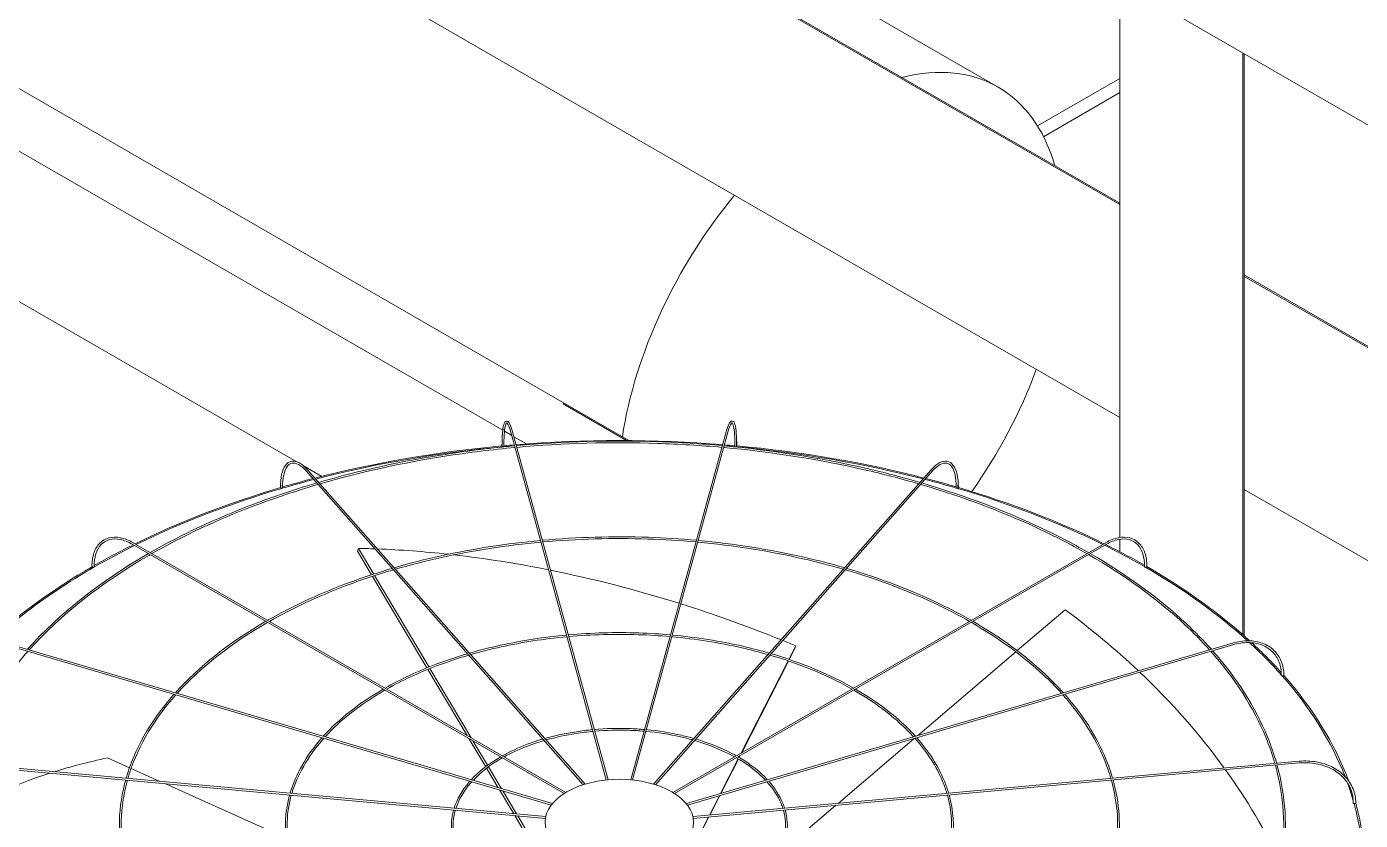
# Model space of a CAD drawing. Header units: millimetres. Extents: x -312439 to 477422, y -331570 to 212570.
# Drawn here: x 398236.3 to 398705.6, y 105380.6 to 105660.2 of the extents above; entities that cross this region are included whole.
import ezdxf

# ---------------------------------------------------------------- set-up
doc = ezdxf.new("R2010")
doc.units = ezdxf.units.MM

msp = doc.modelspace()

# ---------------------------------------------------------------- linework, layer by layer
at = {"color": 5, "linetype": 'Continuous', "lineweight": 0, "extrusion": (0, 0.816497, 0.57735)}
msp.add_line((397187.415, 106503.541), (399092.887, 105403.417), dxfattribs=at)
at = {"color": 3, "linetype": 'Continuous', "lineweight": 0, "extrusion": (0, 0.816497, 0.57735)}
for p, q in [((398620.984, 105597.974), (398322.496, 105770.306)), ((398620.984, 105597.474), (398322.496, 105769.806)), ((398620.984, 105522.465), (398322.496, 105694.797)), ((398578.149, 105638.845), (398516.733, 105674.304)), ((398448.2, 105514.39), (398202.265, 105656.38)), ((398620.984, 105641.92), (398591.996, 105625.184)), ((398202.285, 105634.366), (398403.798, 105518.022)), ((398620.984, 105636.919), (398594.119, 105621.409)), ((398331.095, 105506.991), (398202.285, 105581.359))]:
    msp.add_line(p, q, dxfattribs=at)
at = {"color": 0, "linetype": 'Continuous', "lineweight": 0, "extrusion": (0, 0.816497, 0.57735)}
for p, q in [((398620.984, 105675.87), (398620.984, 105480.277)), ((398664.29, 105650.867), (398664.29, 105445.98)), ((398664.723, 105650.617), (398664.723, 105445.597)), ((399115.835, 105312.272), (398664.723, 105572.721)), ((399115.402, 105312.022), (398664.723, 105572.221)), ((398425.03, 105527.267), (398425.463, 105527.517)), ((398447.325, 105514.395), (398425.03, 105527.267)), ((398425.463, 105527.517), (398448.2, 105514.39)), ((398404.419, 105517.664), (398406.971, 105516.19)), ((398440.254, 105394.865), (398406.661, 105517.32)), ((398440.873, 105394.925), (398407.252, 105517.482)), ((398448.822, 105394.925), (398482.444, 105517.482)), ((398483.034, 105517.32), (398449.441, 105394.865)), ((398407.725, 105515.755), (398412.132, 105513.21)), ((398340.125, 105501.777), (398333.703, 105505.485)), ((398432.153, 105393.2), (398334.653, 105503.678)), ((398335.112, 105504.084), (398432.794, 105393.399)), ((398554.583, 105504.084), (398456.901, 105393.399)), ((398555.042, 105503.678), (398457.542, 105393.2)), ((399050.441, 105274.517), (398664.723, 105497.212)), ((398620.984, 105479.641), (398620.984, 105475.22)), ((398425.452, 105390.122), (398273.42, 105477.898)), ((398426.043, 105390.488), (398273.726, 105478.429)), ((398352.652, 105475.456), (398353.023, 105476.422)), ((398357.615, 105467.115), (398352.652, 105475.456)), ((398353.023, 105476.422), (398358.406, 105467.374)), ((398615.969, 105478.429), (398463.652, 105390.488)), ((398616.275, 105477.898), (398464.243, 105390.122)), ((398377.116, 105434.34), (398357.936, 105466.576)), ((398358.727, 105466.835), (398377.878, 105434.648)), ((398601.679, 105454.826), (398584.82, 105440.422)), ((398228.943, 105442.473), (398420.873, 105386.011)), ((398421.282, 105386.53), (398229.116, 105443.06)), ((398468.413, 105386.53), (398660.58, 105443.06)), ((398660.752, 105442.473), (398468.822, 105386.011)), ((398504.531, 105437.345), (398506.949, 105442.086)), ((398506.578, 105441.119), (398506.949, 105442.086)), ((398506.578, 105441.119), (398504.635, 105437.31)), ((398584.344, 105440.015), (398549.749, 105410.457)), ((398391.258, 105410.572), (398377.432, 105433.808)), ((398378.195, 105434.116), (398392.698, 105409.74)), ((398487.714, 105404.381), (398504.249, 105436.794)), ((398504.354, 105436.758), (398487.888, 105404.481)), ((398397.824, 105399.537), (398391.899, 105409.494)), ((398548.609, 105409.483), (398521.86, 105386.628)), ((398393.339, 105408.663), (398398.478, 105400.026)), ((398418.824, 105381.35), (398205.583, 105400.85)), ((398418.938, 105381.955), (398205.639, 105401.46)), ((398272.463, 105399.175), (398264.705, 105402.666)), ((398398.793, 105399.497), (398403.374, 105391.798)), ((398470.757, 105381.955), (398684.056, 105401.46)), ((398470.872, 105381.35), (398684.112, 105400.85)), ((398480.408, 105390.058), (398486.648, 105402.291)), ((398486.743, 105402.235), (398480.552, 105390.101)), ((398486.927, 105402.837), (398487.203, 105403.378)), ((398487.377, 105403.479), (398487.021, 105402.782)), ((398283.131, 105394.373), (398273.024, 105398.922)), ((398402.228, 105392.135), (398398.139, 105399.007)), ((398327.561, 105374.377), (398284.846, 105393.602)), ((398407.672, 105382.985), (398402.688, 105391.361)), ((398403.834, 105391.024), (398408.672, 105382.894)), ((398476.544, 105382.484), (398480.025, 105389.307)), ((398480.169, 105389.35), (398476.673, 105382.496)), ((398521.054, 105385.939), (398506.969, 105373.905)), ((398411.508, 105376.537), (398408.059, 105382.335)), ((398409.059, 105382.243), (398412.405, 105376.619)), ((398473.719, 105376.946), (398476.215, 105381.839)), ((398476.344, 105381.851), (398473.836, 105376.935))]:
    msp.add_line(p, q, dxfattribs=at)
at = {"color": 3, "linetype": 'Continuous', "lineweight": 0}
for start_param, end_param in [(5.7753225, 6.7910481), (1.283548, 2.1650752)]:
    msp.add_ellipse((398522.775, 105542.935), major_axis=(55.374, 95.91), ratio=0.5773503, start_param=start_param, end_param=end_param, dxfattribs=at)
at = {"color": 0, "linetype": 'Continuous', "lineweight": 0}
for centre, major_axis, ratio, start_param, end_param in [((398522.775, 105542.935), (55.374, 95.91), 0.5773503, 4.5561904, 4.9996373), ((398444.956, 105363.005), (-262.225, 0), 0.5773503, 4.8709744, 5.1337903), ((398444.956, 105363.005), (-261.613, 0), 0.5773503, 4.8702538, 5.1336735), ((398403.85, 105512.512), (0.306, 0), 0.5773503, 3.1415927, 3.7072911), ((398403.898, 105512.338), (0.306, 0.001), 0.5647458, 3.2969897, 4.867786), ((398403.898, 105512.338), (0.306, 0.001), 0.5647458, 4.867786, 6.2831853), ((398444.956, 105363.005), (-261.613, 0), 0.5773503, 4.8601846, 4.8693633), ((398444.956, 105363.005), (-262.225, 0), 0.5773503, 4.8542575, 4.8684283), ((398444.956, 105363.005), (-262.225, 0), 0.5773503, 4.5737285, 4.8518651), ((398444.956, 105363.005), (-261.613, 0), 0.5773503, 4.556469, 4.5713736), ((398444.956, 105363.005), (-262.225, 0), 0.5773503, 4.5571855, 4.5713361), ((398485.797, 105512.338), (0.306, -0.001), 0.5647458, 3.1415927, 4.5569919), ((398485.797, 105512.338), (0.306, -0.001), 0.5647458, 4.5569919, 6.1277883), ((398444.956, 105363.005), (-261.613, 0), 0.5773503, 4.2918428, 4.5551023), ((398485.845, 105512.512), (0.306, 0), 0.5773503, 5.7174869, 6.2831853), ((398444.956, 105363.005), (-262.225, 0), 0.5773503, 4.2917243, 4.5546375), ((398444.956, 105363.005), (-261.613, 0), 0.5773503, 5.1364588, 5.1836819), ((398444.956, 105363.005), (-262.225, 0), 0.5773503, 5.1365691, 5.1818933), ((398444.956, 105363.005), (-261.613, 0), 0.5773503, 4.242585, 4.2890574), ((398444.956, 105363.005), (-262.225, 0), 0.5773503, 4.2438111, 4.2889455), ((398444.956, 105363.005), (-262.225, 0), 0.5773503, 5.1849758, 5.420347), ((398444.956, 105363.005), (-261.613, 0), 0.5773503, 5.183912, 5.4201653), ((398325.869, 105497.884), (0.306, 0), 0.5773503, 3.1415927, 4.134446), ((398326.008, 105497.726), (0.306, 0.003), 0.5659728, 3.6079382, 5.1787345), ((398326.008, 105497.726), (0.306, 0.003), 0.5659728, 5.1787345, 6.2831853), ((398563.687, 105497.726), (0.306, -0.003), 0.5659728, 3.1415927, 4.2460434), ((398563.687, 105497.726), (0.306, -0.003), 0.5659728, 4.2460434, 5.8168397), ((398444.956, 105363.005), (-261.613, 0), 0.5773503, 4.0051997, 4.2408431), ((398563.826, 105497.884), (0.306, 0), 0.5773503, 5.290332, 6.2831853), ((398444.956, 105363.005), (-262.225, 0), 0.5773503, 4.0050166, 4.2406095), ((398444.956, 105363.005), (-261.613, 0), 0.5773503, 5.4234857, 5.718128), ((398444.956, 105363.005), (-262.225, 0), 0.5773503, 5.4236595, 5.4949761), ((398445.326, 105321.289), (-236.033, 90.421), 0.5343599, 5.2814302, 5.3074736), ((398445.326, 105321.289), (-236.033, 90.421), 0.5343599, 5.1688261, 5.2776752), ((398444.956, 105363.005), (-261.613, 0), 0.5773503, 3.9286416, 4.0018792), ((398444.956, 105363.005), (-262.225, 0), 0.5773503, 3.9309746, 4.001704), ((398444.956, 105363.005), (-262.225, 0), 0.5773503, 5.4989549, 5.7196003), ((398259.535, 105470.058), (0.306, 0), 0.5773503, 3.1415927, 4.450555), ((398259.751, 105469.933), (0.306, 0.004), 0.5683066, 5.4901351, 6.2831853), ((398445.326, 105321.289), (-236.033, 90.421), 0.5343599, 5.0198116, 5.1604272), ((398629.944, 105469.933), (0.306, -0.004), 0.5683066, 3.1415927, 3.9346429), ((398630.161, 105470.058), (-0.306, 0), 0.5773503, 1.8326303, 3.1415927), ((398444.956, 105363.005), (-262.225, 0), 0.5773503, 3.705131, 3.9265633), ((398259.751, 105469.933), (0.306, 0.004), 0.5683066, 3.9193388, 5.4901351), ((398445.326, 105321.289), (-236.033, 90.421), 0.5343599, 4.8289255, 5.0170065), ((398629.944, 105469.933), (0.306, -0.004), 0.5683066, 3.9346429, 5.5054392), ((398444.956, 105363.005), (-261.613, 0), 0.5773503, 3.7066773, 3.9265771), ((398445.326, 105321.289), (-236.033, 90.421), 0.5343599, 4.6778989, 4.8264893), ((398445.162, 105321.097), (244.29, -64.884), 0.7560981, 0.9482496, 1.0897919), ((398445.326, 105321.289), (-236.033, 90.421), 0.5343599, 4.655659, 4.6753292), ((398444.956, 105363.005), (-261.613, 0), 0.5773503, 3.6151503, 3.7017035), ((398444.956, 105363.005), (-262.225, 0), 0.5773503, 3.6198551, 3.6998544), ((398445.162, 105321.097), (244.29, -64.884), 0.7560981, 0.7473423, 0.9452164), ((398678.083, 105431.68), (-0.306, 0.005), 0.5715189, 0, 0.4809344), ((398678.083, 105431.68), (-0.306, 0.005), 0.5715189, 0.4809344, 2.0517307), ((398444.956, 105363.005), (-261.613, 0), 0.5773503, 3.3623861, 3.6122993), ((398678.356, 105431.76), (-0.306, 0), 0.5773503, 1.5184711, 3.1415927), ((398444.956, 105363.005), (-262.225, 0), 0.5773503, 3.3525846, 3.6125039), ((398445.12, 105321.467), (-250.189, 35.961), 0.3284711, 5.5638228, 5.6785471), ((398445.12, 105321.467), (-250.189, 35.961), 0.3284711, 5.6885713, 5.965771), ((398445.162, 105321.097), (244.29, -64.884), 0.7560981, 0.5676523, 0.7441319), ((398444.956, 105363.005), (-261.613, 0), 0.5773503, 3.3053341, 3.3466211), ((398703.391, 105386.71), (-0.306, 0.006), 0.5752952, 0, 0.1678974), ((398703.391, 105386.71), (-0.306, 0.006), 0.5752952, 0.1678974, 1.7386937), ((398444.956, 105363.005), (-261.613, 0), 0.5773503, 2.9976529, 3.2980059), ((398703.693, 105386.738), (-0.306, 0), 0.5773503, 1.2043118, 3.1415927), ((398444.956, 105363.005), (-262.225, 0), 0.5773503, 2.9856485, 3.2984345)]:
    msp.add_ellipse(centre, major_axis=major_axis, ratio=ratio, start_param=start_param, end_param=end_param, dxfattribs=at)
msp.add_ellipse((398444.848, 105380.016), major_axis=(-26.126, 0), ratio=0.5773503, dxfattribs=at)
for points, knots in [([(398403.544, 105512.512), (398403.544, 105514.216), (398403.596, 105515.733), (398403.799, 105518.251), (398403.948, 105519.251), (398404.35, 105520.673), (398404.575, 105521.188), (398405.361, 105521.303), (398405.609, 105521.156), (398406.16, 105520.57), (398406.468, 105519.916), (398406.947, 105518.534), (398407.1, 105518.036), (398407.252, 105517.482)], [4.712389, 4.712389, 4.712389, 4.712389, 5.0265482, 5.0265482, 5.3407075, 5.3407075, 5.6548668, 5.6548668, 5.8236028, 5.8236028, 6.1377621, 6.1377621, 6.2831853, 6.2831853, 6.2831853, 6.2831853]), ([(398403.926, 105518.648), (398403.917, 105518.588), (398403.908, 105518.526), (398403.756, 105517.439), (398403.662, 105516.136), (398403.599, 105513.898), (398403.59, 105513.138), (398403.592, 105512.338)], [1.10131175, 1.10131175, 1.10131175, 1.10131175, 1.12076762, 1.12076762, 1.43803566, 1.43803566, 1.5863026, 1.5863026, 1.5863026, 1.5863026]), ([(398406.661, 105517.32), (398406.343, 105518.481), (398406.023, 105519.372), (398405.467, 105520.453), (398405.218, 105520.603), (398405.191, 105520.603), (398404.987, 105520.454), (398404.634, 105519.289), (398404.49, 105518.439), (398404.279, 105516.196), (398404.217, 105514.766), (398404.204, 105512.877), (398404.204, 105512.61), (398404.205, 105512.339)], [0, 0, 0, 0, 0.3152669, 0.3152669, 0.6094726, 0.6094726, 0.9267406, 0.9267406, 1.2208373, 1.2208373, 1.5356304, 1.5356304, 1.5863402, 1.5863402, 1.5863402, 1.5863402]), ([(398486.151, 105512.512), (398486.151, 105514.216), (398486.099, 105515.733), (398485.897, 105518.251), (398485.747, 105519.251), (398485.345, 105520.673), (398485.12, 105521.188), (398484.335, 105521.303), (398484.086, 105521.156), (398483.535, 105520.57), (398483.228, 105519.916), (398482.748, 105518.534), (398482.596, 105518.036), (398482.444, 105517.482)], [4.712389, 4.712389, 4.712389, 4.712389, 5.0265482, 5.0265482, 5.3407075, 5.3407075, 5.6548668, 5.6548668, 5.8236028, 5.8236028, 6.1377621, 6.1377621, 6.2831853, 6.2831853, 6.2831853, 6.2831853]), ([(398483.034, 105517.32), (398483.353, 105518.481), (398483.672, 105519.372), (398484.228, 105520.453), (398484.477, 105520.603), (398484.504, 105520.603), (398484.709, 105520.454), (398485.061, 105519.289), (398485.205, 105518.439), (398485.416, 105516.196), (398485.478, 105514.766), (398485.491, 105512.877), (398485.491, 105512.61), (398485.491, 105512.339)], [0, 0, 0, 0, 0.3152669, 0.3152669, 0.6094726, 0.6094726, 0.9267406, 0.9267406, 1.2208373, 1.2208373, 1.5356304, 1.5356304, 1.5863402, 1.5863402, 1.5863402, 1.5863402]), ([(398485.769, 105518.648), (398485.778, 105518.588), (398485.787, 105518.526), (398485.939, 105517.439), (398486.033, 105516.136), (398486.096, 105513.898), (398486.105, 105513.138), (398486.103, 105512.338)], [1.10131175, 1.10131175, 1.10131175, 1.10131175, 1.12076762, 1.12076762, 1.43803566, 1.43803566, 1.5863026, 1.5863026, 1.5863026, 1.5863026]), ([(398407.971, 105512.546), (398399.964, 105511.809), (398392.023, 105510.832), (398368.596, 105507.206), (398353.435, 105503.858), (398339.028, 105499.647)], [5.65586592, 5.65586592, 5.65586592, 5.65586592, 5.75969853, 5.75969853, 5.96646224, 5.96646224, 5.96646224, 5.96646224]), ([(398481.105, 105512.602), (398473.61, 105513.28), (398466.058, 105513.748), (398441.831, 105514.563), (398425.073, 105514.093), (398408.59, 105512.602)], [5.342386, 5.342386, 5.342386, 5.342386, 5.43953692, 5.43953692, 5.65318828, 5.65318828, 5.65318828, 5.65318828]), ([(398480.94, 105512.002), (398473.422, 105512.68), (398465.847, 105513.146), (398441.728, 105513.945), (398425.105, 105513.476), (398408.755, 105512.002)], [5.34285963, 5.34285963, 5.34285963, 5.34285963, 5.44045758, 5.44045758, 5.65271466, 5.65271466, 5.65271466, 5.65271466]), ([(398550.667, 105499.647), (398544.38, 105501.485), (398537.948, 105503.159), (398515.409, 105508.333), (398498.717, 105510.982), (398481.724, 105512.546)], [5.02911205, 5.02911205, 5.02911205, 5.02911205, 5.11935362, 5.11935362, 5.33970837, 5.33970837, 5.33970837, 5.33970837]), ([(398408.135, 105511.946), (398400.058, 105511.205), (398392.049, 105510.219), (398368.727, 105506.601), (398353.731, 105503.293), (398339.476, 105499.139)], [5.65539644, 5.65539644, 5.65539644, 5.65539644, 5.76029586, 5.76029586, 5.96514032, 5.96514032, 5.96514032, 5.96514032]), ([(398550.22, 105499.139), (398543.942, 105500.968), (398537.521, 105502.634), (398515.071, 105507.768), (398498.464, 105510.395), (398481.56, 105511.946)], [5.03043397, 5.03043397, 5.03043397, 5.03043397, 5.12064091, 5.12064091, 5.34017784, 5.34017784, 5.34017784, 5.34017784]), ([(398325.563, 105497.884), (398325.563, 105499.599), (398325.714, 105501.148), (398326.31, 105503.774), (398326.755, 105504.852), (398327.936, 105506.437), (398328.684, 105506.943), (398330.325, 105507.227), (398331.184, 105507.054), (398332.997, 105506.134), (398333.962, 105505.348), (398334.986, 105504.225), (398335.049, 105504.155), (398335.112, 105504.084)], [4.712389, 4.712389, 4.712389, 4.712389, 5.0265482, 5.0265482, 5.3407075, 5.3407075, 5.6548668, 5.6548668, 5.9484515, 5.9484515, 6.2626108, 6.2626108, 6.2831853, 6.2831853, 6.2831853, 6.2831853]), ([(398334.653, 105503.678), (398333.739, 105504.714), (398332.831, 105505.48), (398331.148, 105506.402), (398330.382, 105506.558), (398329.04, 105506.323), (398328.443, 105505.929), (398327.416, 105504.531), (398327, 105503.526), (398326.448, 105501.023), (398326.308, 105499.532), (398326.314, 105497.825), (398326.314, 105497.777), (398326.315, 105497.729)], [0, 0, 0, 0, 0.3146448, 0.3146448, 0.6289116, 0.6289116, 0.9461796, 0.9461796, 1.2634477, 1.2634477, 1.5772832, 1.5772832, 1.5863402, 1.5863402, 1.5863402, 1.5863402]), ([(398564.132, 105497.884), (398564.132, 105499.599), (398563.982, 105501.148), (398563.385, 105503.774), (398562.94, 105504.852), (398561.76, 105506.437), (398561.011, 105506.943), (398559.37, 105507.227), (398558.511, 105507.054), (398556.698, 105506.134), (398555.733, 105505.348), (398554.709, 105504.225), (398554.646, 105504.155), (398554.583, 105504.084)], [4.712389, 4.712389, 4.712389, 4.712389, 5.0265482, 5.0265482, 5.3407075, 5.3407075, 5.6548668, 5.6548668, 5.9484515, 5.9484515, 6.2626108, 6.2626108, 6.2831853, 6.2831853, 6.2831853, 6.2831853]), ([(398555.042, 105503.678), (398555.956, 105504.714), (398556.864, 105505.48), (398558.547, 105506.402), (398559.313, 105506.558), (398560.655, 105506.323), (398561.252, 105505.929), (398562.279, 105504.531), (398562.695, 105503.526), (398563.248, 105501.023), (398563.387, 105499.532), (398563.381, 105497.825), (398563.381, 105497.777), (398563.381, 105497.729)], [0, 0, 0, 0, 0.3146448, 0.3146448, 0.6289116, 0.6289116, 0.9461796, 0.9461796, 1.2634477, 1.2634477, 1.5772832, 1.5772832, 1.5863402, 1.5863402, 1.5863402, 1.5863402]), ([(398338.379, 105499.456), (398330.706, 105497.196), (398323.248, 105494.691), (398303.016, 105487.003), (398290.838, 105481.295), (398279.761, 105474.944)], [5.96956861, 5.96956861, 5.96956861, 5.96956861, 6.07987049, 6.07987049, 6.27966483, 6.27966483, 6.27966483, 6.27966483]), ([(398338.826, 105498.949), (398331.053, 105496.667), (398323.502, 105494.134), (398303.351, 105486.473), (398291.325, 105480.844), (398280.375, 105474.59)], [5.96825255, 5.96825255, 5.96825255, 5.96825255, 6.08012371, 6.08012371, 6.27780239, 6.27780239, 6.27780239, 6.27780239]), ([(398325.711, 105498.738), (398325.706, 105498.534), (398325.702, 105498.327), (398325.701, 105497.988), (398325.701, 105497.857), (398325.702, 105497.725)], [7.805980691, 7.805980691, 7.805980691, 7.805980691, 7.845140151, 7.845140151, 7.869416781, 7.869416781, 7.869416781, 7.869416781]), ([(398609.32, 105474.59), (398604.718, 105477.219), (398599.925, 105479.737), (398581.427, 105488.677), (398566.604, 105494.329), (398550.869, 105498.949)], [4.71777189, 4.71777189, 4.71777189, 4.71777189, 4.80086127, 4.80086127, 5.02732174, 5.02732174, 5.02732174, 5.02732174]), ([(398609.934, 105474.944), (398605.32, 105477.59), (398600.515, 105480.124), (398581.966, 105489.12), (398567.099, 105494.807), (398551.316, 105499.456)], [4.71590946, 4.71590946, 4.71590946, 4.71590946, 4.79913358, 4.79913358, 5.02600568, 5.02600568, 5.02600568, 5.02600568]), ([(398563.984, 105498.738), (398563.989, 105498.534), (398563.993, 105498.327), (398563.994, 105497.988), (398563.994, 105497.857), (398563.993, 105497.725)], [7.805980691, 7.805980691, 7.805980691, 7.805980691, 7.845140151, 7.845140151, 7.869416781, 7.869416781, 7.869416781, 7.869416781]), ([(398259.228, 105470.058), (398259.228, 105471.784), (398259.465, 105473.379), (398260.398, 105476.158), (398261.097, 105477.342), (398262.895, 105479.162), (398263.994, 105479.798), (398266.462, 105480.449), (398267.828, 105480.466), (398270.693, 105479.897), (398272.192, 105479.309), (398273.7, 105478.444), (398273.713, 105478.436), (398273.726, 105478.429)], [0, 0, 0, 0, 0.3141593, 0.3141593, 0.6283185, 0.6283185, 0.9411039, 0.9411039, 1.2538555, 1.2538555, 1.5680148, 1.5680148, 1.5707963, 1.5707963, 1.5707963, 1.5707963]), ([(398273.42, 105477.898), (398271.982, 105478.728), (398270.551, 105479.289), (398267.851, 105479.824), (398266.585, 105479.799), (398264.333, 105479.185), (398263.347, 105478.598), (398261.724, 105476.904), (398261.088, 105475.796), (398260.243, 105473.148), (398260.035, 105471.611), (398260.057, 105469.937)], [4.712389, 4.712389, 4.712389, 4.712389, 5.029657, 5.029657, 5.3469251, 5.3469251, 5.6641931, 5.6641931, 5.9814611, 5.9814611, 6.2987292, 6.2987292, 6.2987292, 6.2987292]), ([(398471.962, 105479.274), (398466.378, 105479.777), (398460.753, 105480.125), (398442.635, 105480.737), (398430.081, 105480.387), (398417.733, 105479.274)], [5.34296141, 5.34296141, 5.34296141, 5.34296141, 5.43938168, 5.43938168, 5.65261288, 5.65261288, 5.65261288, 5.65261288]), ([(398471.797, 105478.674), (398466.19, 105479.177), (398460.541, 105479.523), (398442.532, 105480.118), (398430.114, 105479.77), (398417.898, 105478.674)], [5.34359392, 5.34359392, 5.34359392, 5.34359392, 5.44060854, 5.44060854, 5.65198037, 5.65198037, 5.65198037, 5.65198037]), ([(398630.467, 105470.058), (398630.467, 105471.784), (398630.231, 105473.379), (398629.297, 105476.158), (398628.599, 105477.342), (398626.8, 105479.162), (398625.701, 105479.798), (398623.234, 105480.449), (398621.867, 105480.466), (398619.002, 105479.897), (398617.503, 105479.309), (398615.995, 105478.444), (398615.982, 105478.436), (398615.969, 105478.429)], [3.1415927, 3.1415927, 3.1415927, 3.1415927, 3.4557519, 3.4557519, 3.7699112, 3.7699112, 4.0826965, 4.0826965, 4.3954482, 4.3954482, 4.7096075, 4.7096075, 4.712389, 4.712389, 4.712389, 4.712389]), ([(398616.275, 105477.898), (398617.713, 105478.728), (398619.144, 105479.289), (398621.844, 105479.824), (398623.111, 105479.799), (398625.362, 105479.185), (398626.348, 105478.598), (398627.971, 105476.904), (398628.607, 105475.796), (398629.452, 105473.148), (398629.66, 105471.611), (398629.638, 105469.937)], [1.5707963, 1.5707963, 1.5707963, 1.5707963, 1.8880644, 1.8880644, 2.2053324, 2.2053324, 2.5226004, 2.5226004, 2.8398685, 2.8398685, 3.1571365, 3.1571365, 3.1571365, 3.1571365]), ([(398417.114, 105479.218), (398411.128, 105478.666), (398405.192, 105477.935), (398387.676, 105475.225), (398376.338, 105472.725), (398365.561, 105469.582)], [5.65618024, 5.65618024, 5.65618024, 5.65618024, 5.75959703, 5.75959703, 5.96555925, 5.96555925, 5.96555925, 5.96555925]), ([(398417.278, 105478.618), (398411.222, 105478.062), (398405.217, 105477.322), (398387.807, 105474.62), (398376.635, 105472.16), (398366.009, 105469.074)], [5.6555551, 5.6555551, 5.6555551, 5.6555551, 5.760393, 5.760393, 5.9637948, 5.9637948, 5.9637948, 5.9637948]), ([(398523.687, 105469.074), (398519.033, 105470.426), (398514.275, 105471.657), (398497.514, 105475.488), (398485.077, 105477.455), (398472.417, 105478.618)], [5.03177949, 5.03177949, 5.03177949, 5.03177949, 5.12085286, 5.12085286, 5.34001919, 5.34001919, 5.34001919, 5.34001919]), ([(398524.134, 105469.582), (398519.471, 105470.942), (398514.703, 105472.182), (398497.852, 105476.053), (398485.329, 105478.042), (398472.582, 105479.218)], [5.03001504, 5.03001504, 5.03001504, 5.03001504, 5.11913743, 5.11913743, 5.33939405, 5.33939405, 5.33939405, 5.33939405]), ([(398653.162, 105440.878), (398650.43, 105443.94), (398647.496, 105446.942), (398634.806, 105458.838), (398623.43, 105467.151), (398610.547, 105474.591)], [4.40270972, 4.40270972, 4.40270972, 4.40270972, 4.47899466, 4.47899466, 4.71221436, 4.71221436, 4.71221436, 4.71221436]), ([(398652.512, 105440.687), (398649.775, 105443.74), (398646.836, 105446.733), (398634.155, 105458.568), (398622.797, 105466.836), (398609.935, 105474.238)], [4.40451603, 4.40451603, 4.40451603, 4.40451603, 4.48100319, 4.48100319, 4.71406654, 4.71406654, 4.71406654, 4.71406654]), ([(398364.912, 105469.392), (398359.161, 105467.697), (398353.572, 105465.82), (398338.451, 105460.075), (398329.361, 105455.819), (398321.085, 105451.086)], [5.96969757, 5.96969757, 5.96969757, 5.96969757, 6.07982614, 6.07982614, 6.27841616, 6.27841616, 6.27841616, 6.27841616]), ([(398365.359, 105468.885), (398359.509, 105467.168), (398353.826, 105465.262), (398338.787, 105459.544), (398329.848, 105455.368), (398321.699, 105450.731)], [5.96794353, 5.96794353, 5.96794353, 5.96794353, 6.08016355, 6.08016355, 6.27592849, 6.27592849, 6.27592849, 6.27592849]), ([(398567.996, 105450.731), (398564.604, 105452.662), (398561.074, 105454.513), (398547.266, 105461.182), (398536.143, 105465.421), (398524.336, 105468.885)], [4.7196458, 4.7196458, 4.7196458, 4.7196458, 4.80114658, 4.80114658, 5.02763075, 5.02763075, 5.02763075, 5.02763075]), ([(398568.61, 105451.086), (398565.206, 105453.033), (398561.664, 105454.899), (398547.805, 105461.625), (398536.638, 105465.899), (398524.783, 105469.392)], [4.71715813, 4.71715813, 4.71715813, 4.71715813, 4.79884427, 4.79884427, 5.02587671, 5.02587671, 5.02587671, 5.02587671]), ([(398462.822, 105445.957), (398459.149, 105446.286), (398455.448, 105446.514), (398443.439, 105446.921), (398435.088, 105446.692), (398426.873, 105445.957)], [5.34408303, 5.34408303, 5.34408303, 5.34408303, 5.43906993, 5.43906993, 5.65149126, 5.65149126, 5.65149126, 5.65149126]), ([(398600.445, 105425.37), (398598.434, 105427.601), (398596.279, 105429.789), (398586.813, 105438.617), (398578.278, 105444.825), (398568.611, 105450.38)], [4.40671458, 4.40671458, 4.40671458, 4.40671458, 4.48133637, 4.48133637, 4.71470569, 4.71470569, 4.71470569, 4.71470569]), ([(398601.096, 105425.562), (398599.09, 105427.801), (398596.939, 105429.998), (398587.464, 105438.887), (398578.911, 105445.139), (398569.224, 105450.733)], [4.40429576, 4.40429576, 4.40429576, 4.40429576, 4.47865981, 4.47865981, 4.7122362, 4.7122362, 4.7122362, 4.7122362]), ([(398426.253, 105445.901), (398422.29, 105445.534), (398418.36, 105445.049), (398406.753, 105443.255), (398399.236, 105441.603), (398392.086, 105439.526)], [5.65683386, 5.65683386, 5.65683386, 5.65683386, 5.75939254, 5.75939254, 5.96383461, 5.96383461, 5.96383461, 5.96383461]), ([(398426.418, 105445.301), (398422.385, 105444.93), (398418.385, 105444.436), (398406.884, 105442.65), (398399.533, 105441.037), (398392.534, 105439.018)], [5.65589869, 5.65589869, 5.65589869, 5.65589869, 5.76058509, 5.76058509, 5.96118261, 5.96118261, 5.96118261, 5.96118261]), ([(398462.657, 105445.357), (398458.961, 105445.686), (398455.236, 105445.912), (398443.336, 105446.303), (398435.121, 105446.076), (398427.038, 105445.357)], [5.34503474, 5.34503474, 5.34503474, 5.34503474, 5.44090812, 5.44090812, 5.65053954, 5.65053954, 5.65053954, 5.65053954]), ([(398497.161, 105439.018), (398494.13, 105439.893), (398491.033, 105440.691), (398479.959, 105443.219), (398471.692, 105444.526), (398463.277, 105445.301)], [5.03439168, 5.03439168, 5.03439168, 5.03439168, 5.12127422, 5.12127422, 5.3396756, 5.3396756, 5.3396756, 5.3396756]), ([(398497.61, 105439.526), (398494.568, 105440.409), (398491.46, 105441.216), (398480.296, 105443.784), (398471.944, 105445.113), (398463.442, 105445.901)], [5.03173968, 5.03173968, 5.03173968, 5.03173968, 5.11870396, 5.11870396, 5.33874043, 5.33874043, 5.33874043, 5.33874043]), ([(398678.662, 105431.76), (398678.662, 105433.493), (398678.362, 105435.142), (398677.187, 105438.112), (398676.311, 105439.431), (398674.07, 105441.598), (398672.706, 105442.446), (398669.635, 105443.587), (398667.928, 105443.881), (398664.339, 105443.894), (398662.458, 105443.613), (398660.58, 105443.06)], [4.712389, 4.712389, 4.712389, 4.712389, 5.0265482, 5.0265482, 5.3407075, 5.3407075, 5.6548668, 5.6548668, 5.969026, 5.969026, 6.2831853, 6.2831853, 6.2831853, 6.2831853]), ([(398660.752, 105442.473), (398662.568, 105443.007), (398664.381, 105443.274), (398667.816, 105443.251), (398669.437, 105442.961), (398672.329, 105441.861), (398673.6, 105441.051), (398675.675, 105438.993), (398676.479, 105437.744), (398677.544, 105434.921), (398677.805, 105433.346), (398677.777, 105431.685)], [0, 0, 0, 0, 0.317268, 0.317268, 0.6345361, 0.6345361, 0.9518041, 0.9518041, 1.2690722, 1.2690722, 1.5863402, 1.5863402, 1.5863402, 1.5863402]), ([(398236.732, 105440.181), (398236.46, 105439.874), (398236.189, 105439.566), (398225.357, 105427.12), (398218.004, 105414.064), (398214.182, 105400.678)], [0.31209175, 0.31209175, 0.31209175, 0.31209175, 0.31977769, 0.31977769, 0.62202139, 0.62202139, 0.62202139, 0.62202139]), ([(398391.436, 105439.336), (398387.612, 105438.208), (398383.894, 105436.959), (398373.883, 105433.156), (398367.876, 105430.351), (398362.399, 105427.234)], [5.97003164, 5.97003164, 5.97003164, 5.97003164, 6.07973571, 6.07973571, 6.27604568, 6.27604568, 6.27604568, 6.27604568]), ([(398391.884, 105438.829), (398387.959, 105437.679), (398384.148, 105436.402), (398374.219, 105432.626), (398368.363, 105429.9), (398363.014, 105426.878)], [5.96740299, 5.96740299, 5.96740299, 5.96740299, 6.08024114, 6.08024114, 6.27230164, 6.27230164, 6.27230164, 6.27230164]), ([(398526.681, 105426.878), (398524.496, 105428.113), (398522.227, 105429.298), (398513.107, 105433.697), (398505.687, 105436.522), (398497.811, 105438.829)], [4.72327264, 4.72327264, 4.72327264, 4.72327264, 4.80171455, 4.80171455, 5.02817129, 5.02817129, 5.02817129, 5.02817129]), ([(398527.296, 105427.234), (398525.099, 105428.484), (398522.818, 105429.684), (398513.646, 105434.14), (398506.183, 105436.999), (398498.259, 105439.336)], [4.71952861, 4.71952861, 4.71952861, 4.71952861, 4.7982649, 4.7982649, 5.02554265, 5.02554265, 5.02554265, 5.02554265]), ([(398675.513, 105400.678), (398674.626, 105403.787), (398673.549, 105406.878), (398667.971, 105420.415), (398661.47, 105430.591), (398652.963, 105440.181)], [4.09036759, 4.09036759, 4.09036759, 4.09036759, 4.16055829, 4.16055829, 4.40029723, 4.40029723, 4.40029723, 4.40029723]), ([(398676.134, 105400.735), (398675.248, 105403.854), (398674.174, 105406.955), (398668.601, 105420.545), (398662.105, 105430.755), (398653.612, 105440.372)], [4.08953528, 4.08953528, 4.08953528, 4.08953528, 4.15944113, 4.15944113, 4.39851052, 4.39851052, 4.39851052, 4.39851052]), ([(398288.149, 105425.056), (398287.973, 105424.856), (398287.797, 105424.656), (398279.703, 105415.344), (398274.168, 105405.532), (398271.272, 105395.458)], [0.31368489, 0.31368489, 0.31368489, 0.31368489, 0.32029533, 0.32029533, 0.62093354, 0.62093354, 0.62093354, 0.62093354]), ([(398288.798, 105424.865), (398288.574, 105424.613), (398288.352, 105424.36), (398280.267, 105415.071), (398274.775, 105405.359), (398271.893, 105395.401)], [0.31130083, 0.31130083, 0.31130083, 0.31130083, 0.31970361, 0.31970361, 0.61980435, 0.61980435, 0.61980435, 0.61980435]), ([(398548.384, 105410.055), (398547.099, 105411.467), (398545.726, 105412.853), (398539.473, 105418.676), (398533.764, 105422.82), (398527.298, 105426.527)], [4.41096312, 4.41096312, 4.41096312, 4.41096312, 4.4820009, 4.4820009, 4.71586354, 4.71586354, 4.71586354, 4.71586354]), ([(398549.037, 105410.247), (398547.755, 105411.668), (398546.386, 105413.062), (398540.124, 105418.946), (398534.398, 105423.134), (398527.911, 105426.881)], [4.40730528, 4.40730528, 4.40730528, 4.40730528, 4.47799052, 4.47799052, 4.71216027, 4.71216027, 4.71216027, 4.71216027]), ([(398617.802, 105395.401), (398617.148, 105397.663), (398616.359, 105399.912), (398612.194, 105410.011), (398607.302, 105417.659), (398600.897, 105424.865)], [4.09258463, 4.09258463, 4.09258463, 4.09258463, 4.16074385, 4.16074385, 4.40108815, 4.40108815, 4.40108815, 4.40108815]), ([(398618.423, 105395.458), (398617.77, 105397.73), (398616.984, 105399.989), (398612.824, 105410.141), (398607.937, 105417.823), (398601.546, 105425.056)], [4.09145544, 4.09145544, 4.09145544, 4.09145544, 4.15925512, 4.15925512, 4.39870409, 4.39870409, 4.39870409, 4.39870409]), ([(398340.207, 105409.742), (398340.082, 105409.6), (398339.958, 105409.459), (398334.61, 105403.303), (398330.935, 105396.831), (398328.98, 105390.181)], [0.31344956, 0.31344956, 0.31344956, 0.31344956, 0.32044212, 0.32044212, 0.61727915, 0.61727915, 0.61727915, 0.61727915]), ([(398340.856, 105409.551), (398340.684, 105409.357), (398340.513, 105409.163), (398335.173, 105403.031), (398331.543, 105396.658), (398329.602, 105390.124)], [0.30986952, 0.30986952, 0.30986952, 0.30986952, 0.31955549, 0.31955549, 0.6155298, 0.6155298, 0.6155298, 0.6155298]), ([(398417.961, 105409.281), (398416.063, 105408.719), (398414.216, 105408.098), (398409.316, 105406.238), (398406.392, 105404.883), (398403.714, 105403.38)], [5.97102709, 5.97102709, 5.97102709, 5.97102709, 6.0794509, 6.0794509, 6.26898955, 6.26898955, 6.26898955, 6.26898955]), ([(398435.393, 105412.584), (398433.453, 105412.402), (398431.528, 105412.164), (398425.831, 105411.285), (398422.134, 105410.48), (398418.611, 105409.47)], [5.65878241, 5.65878241, 5.65878241, 5.65878241, 5.75876753, 5.75876753, 5.95869527, 5.95869527, 5.95869527, 5.95869527]), ([(398435.558, 105411.984), (398433.547, 105411.798), (398431.553, 105411.551), (398425.962, 105410.681), (398422.431, 105409.914), (398419.06, 105408.961)], [5.65692719, 5.65692719, 5.65692719, 5.65692719, 5.76114351, 5.76114351, 5.95335964, 5.95335964, 5.95335964, 5.95335964]), ([(398453.682, 105412.64), (398451.919, 105412.794), (398450.144, 105412.902), (398444.243, 105413.106), (398440.095, 105412.997), (398436.013, 105412.64)], [5.34742678, 5.34742678, 5.34742678, 5.34742678, 5.43812478, 5.43812478, 5.64814751, 5.64814751, 5.64814751, 5.64814751]), ([(398453.518, 105412.04), (398451.731, 105412.194), (398449.932, 105412.3), (398444.14, 105412.488), (398440.128, 105412.381), (398436.178, 105412.04)], [5.34934775, 5.34934775, 5.34934775, 5.34934775, 5.44178794, 5.44178794, 5.64622654, 5.64622654, 5.64622654, 5.64622654]), ([(398470.635, 105408.961), (398469.227, 105409.359), (398467.791, 105409.725), (398462.404, 105410.95), (398458.307, 105411.598), (398454.137, 105411.984)], [5.04221465, 5.04221465, 5.04221465, 5.04221465, 5.12251796, 5.12251796, 5.33864709, 5.33864709, 5.33864709, 5.33864709]), ([(398471.084, 105409.47), (398469.665, 105409.877), (398468.219, 105410.25), (398462.741, 105411.515), (398458.56, 105412.185), (398454.302, 105412.584)], [5.03687901, 5.03687901, 5.03687901, 5.03687901, 5.11739529, 5.11739529, 5.33679188, 5.33679188, 5.33679188, 5.33679188]), ([(398485.981, 105403.38), (398484.993, 105403.935), (398483.971, 105404.469), (398479.488, 105406.655), (398475.727, 105408.1), (398471.734, 105409.281)], [4.72658474, 4.72658474, 4.72658474, 4.72658474, 4.79652126, 4.79652126, 5.0245472, 5.0245472, 5.0245472, 5.0245472]), ([(398560.093, 105390.124), (398559.671, 105391.542), (398559.171, 105392.953), (398556.419, 105399.616), (398553.137, 105404.731), (398548.839, 105409.551)], [4.09685918, 4.09685918, 4.09685918, 4.09685918, 4.16111414, 4.16111414, 4.40251946, 4.40251946, 4.40251946, 4.40251946]), ([(398560.715, 105390.181), (398560.295, 105391.61), (398559.796, 105393.03), (398557.049, 105399.746), (398553.773, 105404.895), (398549.488, 105409.742)], [4.09510983, 4.09510983, 4.09510983, 4.09510983, 4.15888353, 4.15888353, 4.39893942, 4.39893942, 4.39893942, 4.39893942]), ([(398418.409, 105408.774), (398416.41, 105408.191), (398414.47, 105407.541), (398409.652, 105405.708), (398406.88, 105404.432), (398404.332, 105403.023)], [5.96578422, 5.96578422, 5.96578422, 5.96578422, 6.08045705, 6.08045705, 6.26142742, 6.26142742, 6.26142742, 6.26142742]), ([(398485.363, 105403.023), (398484.388, 105403.562), (398483.38, 105404.082), (398478.949, 105406.213), (398475.232, 105407.622), (398471.287, 105408.774)], [4.73414686, 4.73414686, 4.73414686, 4.73414686, 4.80339703, 4.80339703, 5.02979007, 5.02979007, 5.02979007, 5.02979007]), ([(398496.318, 105394.739), (398495.76, 105395.333), (398495.171, 105395.917), (398492.133, 105398.734), (398489.251, 105400.815), (398485.984, 105402.675)], [4.42373247, 4.42373247, 4.42373247, 4.42373247, 4.48397953, 4.48397953, 4.71933502, 4.71933502, 4.71933502, 4.71933502]), ([(398496.975, 105394.932), (398496.42, 105395.534), (398495.833, 105396.126), (398492.784, 105399.004), (398489.885, 105401.13), (398486.598, 105403.029)], [4.41624247, 4.41624247, 4.41624247, 4.41624247, 4.47598634, 4.47598634, 4.71193426, 4.71193426, 4.71193426, 4.71193426]), ([(398675.945, 105358.453), (398676.701, 105361.309), (398677.297, 105364.179), (398679.399, 105378.057), (398678.709, 105389.173), (398675.682, 105400.079)], [3.77541609, 3.77541609, 3.77541609, 3.77541609, 3.83978539, 3.83978539, 4.08585643, 4.08585643, 4.08585643, 4.08585643]), ([(398676.564, 105358.397), (398677.317, 105361.26), (398677.912, 105364.137), (398680.009, 105378.053), (398679.32, 105389.203), (398676.302, 105400.136)], [3.77616248, 3.77616248, 3.77616248, 3.77616248, 3.84020832, 3.84020832, 4.08505688, 4.08505688, 4.08505688, 4.08505688]), ([(398703.999, 105386.738), (398703.999, 105388.474), (398703.667, 105390.182), (398702.368, 105393.368), (398701.402, 105394.845), (398698.937, 105397.424), (398697.439, 105398.525), (398694.059, 105400.246), (398692.178, 105400.866), (398688.216, 105401.568), (398686.136, 105401.65), (398684.056, 105401.46)], [4.712389, 4.712389, 4.712389, 4.712389, 5.0265482, 5.0265482, 5.3407075, 5.3407075, 5.6548668, 5.6548668, 5.969026, 5.969026, 6.2831853, 6.2831853, 6.2831853, 6.2831853]), ([(398684.112, 105400.85), (398686.128, 105401.034), (398688.142, 105400.952), (398691.966, 105400.263), (398693.774, 105399.658), (398697.006, 105397.987), (398698.427, 105396.922), (398700.746, 105394.443), (398701.643, 105393.03), (398702.828, 105389.992), (398703.116, 105388.367), (398703.085, 105386.716)], [6.2831853, 6.2831853, 6.2831853, 6.2831853, 6.6004533, 6.6004533, 6.9177214, 6.9177214, 7.2349894, 7.2349894, 7.5522575, 7.5522575, 7.8695255, 7.8695255, 7.8695255, 7.8695255]), ([(398271.103, 105394.858), (398270.978, 105394.407), (398270.858, 105393.955), (398268.246, 105383.63), (398268.277, 105373.54), (398270.837, 105363.673)], [0.62689443, 0.62689443, 0.62689443, 0.62689443, 0.64035432, 0.64035432, 0.93404611, 0.93404611, 0.93404611, 0.93404611]), ([(398271.723, 105394.802), (398271.595, 105394.343), (398271.472, 105393.883), (398268.856, 105383.593), (398268.889, 105373.555), (398271.455, 105363.73)], [0.62582334, 0.62582334, 0.62582334, 0.62582334, 0.63964072, 0.63964072, 0.93502054, 0.93502054, 0.93502054, 0.93502054]), ([(398618.241, 105363.73), (398618.782, 105365.804), (398619.211, 105367.887), (398620.781, 105378.246), (398620.258, 105386.603), (398617.973, 105394.802)], [3.77736844, 3.77736844, 3.77736844, 3.77736844, 3.83971259, 3.83971259, 4.08656564, 4.08656564, 4.08656564, 4.08656564]), ([(398618.859, 105363.673), (398619.398, 105365.754), (398619.826, 105367.845), (398621.392, 105378.242), (398620.87, 105386.633), (398618.593, 105394.858)], [3.77834287, 3.77834287, 3.77834287, 3.77834287, 3.84027623, 3.84027623, 4.08549455, 4.08549455, 4.08549455, 4.08549455]), ([(398392.264, 105394.428), (398392.191, 105394.345), (398392.119, 105394.262), (398389.515, 105391.263), (398387.704, 105388.129), (398386.694, 105384.903)], [0.31275087, 0.31275087, 0.31275087, 0.31275087, 0.32087906, 0.32087906, 0.60646372, 0.60646372, 0.60646372, 0.60646372]), ([(398392.915, 105394.236), (398392.793, 105394.101), (398392.674, 105393.966), (398390.08, 105390.992), (398388.314, 105387.956), (398387.318, 105384.846)], [0.30556743, 0.30556743, 0.30556743, 0.30556743, 0.31911145, 0.31911145, 0.60263629, 0.60263629, 0.60263629, 0.60263629]), ([(398502.377, 105384.846), (398502.193, 105385.422), (398501.982, 105385.995), (398500.643, 105389.22), (398498.973, 105391.803), (398496.78, 105394.236)], [4.10975269, 4.10975269, 4.10975269, 4.10975269, 4.16221832, 4.16221832, 4.40682155, 4.40682155, 4.40682155, 4.40682155]), ([(398503.001, 105384.903), (398502.818, 105385.489), (398502.608, 105386.072), (398501.274, 105389.351), (398499.609, 105391.968), (398497.431, 105394.428)], [4.10592526, 4.10592526, 4.10592526, 4.10592526, 4.15777238, 4.15777238, 4.39963811, 4.39963811, 4.39963811, 4.39963811]), ([(398328.809, 105389.582), (398328.72, 105389.26), (398328.634, 105388.938), (398326.908, 105382.108), (398326.906, 105375.458), (398328.546, 105368.951)], [0.62618978, 0.62618978, 0.62618978, 0.62618978, 0.64052907, 0.64052907, 0.92987427, 0.92987427, 0.92987427, 0.92987427]), ([(398329.429, 105389.525), (398329.337, 105389.196), (398329.248, 105388.866), (398327.518, 105382.071), (398327.518, 105375.473), (398329.163, 105369.007)], [0.62457061, 0.62457061, 0.62457061, 0.62457061, 0.6394598, 0.6394598, 0.93127617, 0.93127617, 0.93127617, 0.93127617]), ([(398560.532, 105369.007), (398560.861, 105370.302), (398561.125, 105371.603), (398562.164, 105378.443), (398561.808, 105384.037), (398560.266, 105389.525)], [3.78111281, 3.78111281, 3.78111281, 3.78111281, 3.83956511, 3.83956511, 4.08781837, 4.08781837, 4.08781837, 4.08781837]), ([(398561.149, 105368.951), (398561.477, 105370.253), (398561.74, 105371.56), (398562.774, 105378.438), (398562.42, 105384.067), (398560.886, 105389.582)], [3.78251471, 3.78251471, 3.78251471, 3.78251471, 3.8404098, 3.8404098, 4.0861992, 4.0861992, 4.0861992, 4.0861992]), ([(398386.516, 105384.305), (398386.462, 105384.113), (398386.41, 105383.92), (398385.571, 105380.586), (398385.537, 105377.376), (398386.261, 105374.228)], [0.62410482, 0.62410482, 0.62410482, 0.62410482, 0.64104385, 0.64104385, 0.91753144, 0.91753144, 0.91753144, 0.91753144]), ([(398387.136, 105384.248), (398387.079, 105384.049), (398387.025, 105383.849), (398386.181, 105380.549), (398386.149, 105377.39), (398386.877, 105374.285)], [0.62079185, 0.62079185, 0.62079185, 0.62079185, 0.63891194, 0.63891194, 0.91997787, 0.91997787, 0.91997787, 0.91997787]), ([(398502.818, 105374.285), (398502.939, 105374.8), (398503.039, 105375.318), (398503.546, 105378.639), (398503.358, 105381.47), (398502.559, 105384.248)], [3.79241111, 3.79241111, 3.79241111, 3.79241111, 3.83910744, 3.83910744, 4.09159713, 4.09159713, 4.09159713, 4.09159713]), ([(398503.434, 105374.228), (398503.554, 105374.751), (398503.654, 105375.276), (398504.156, 105378.635), (398503.97, 105381.5), (398503.179, 105384.305)], [3.79485754, 3.79485754, 3.79485754, 3.79485754, 3.8407928, 3.8407928, 4.08828416, 4.08828416, 4.08828416, 4.08828416])]:
    msp.add_open_spline(points, degree=3, knots=knots, dxfattribs=at)
for points in [[(398279.148, 105474.591), (398262.051, 105464.717), (398247.618, 105453.301), (398236.533, 105440.878)], [(398279.483, 105474.078), (398262.52, 105464.284), (398248.198, 105452.976), (398237.183, 105440.687)], [(398279.761, 105474.238), (398279.668, 105474.184), (398279.575, 105474.131), (398279.483, 105474.078)], [(398320.471, 105450.733), (398307.7, 105443.358), (398296.908, 105434.836), (398288.599, 105425.562)], [(398320.796, 105450.214), (398308.164, 105442.921), (398297.485, 105434.509), (398289.25, 105425.37)], [(398321.084, 105450.38), (398320.988, 105450.324), (398320.892, 105450.269), (398320.796, 105450.214)], [(398361.784, 105426.881), (398353.339, 105422.003), (398346.188, 105416.375), (398340.658, 105410.247)], [(398362.109, 105426.362), (398353.804, 105421.567), (398346.766, 105416.047), (398341.311, 105410.055)], [(398362.397, 105426.527), (398362.301, 105426.472), (398362.205, 105426.417), (398362.109, 105426.362)], [(398403.097, 105403.029), (398398.978, 105400.649), (398395.469, 105397.912), (398392.72, 105394.932)], [(398403.423, 105402.51), (398399.444, 105400.213), (398396.049, 105397.585), (398393.377, 105394.739)], [(398403.711, 105402.675), (398403.614, 105402.62), (398403.518, 105402.565), (398403.423, 105402.51)]]:
    msp.add_open_spline(points, degree=3, dxfattribs=at)

doc.saveas('drawing.dxf')
